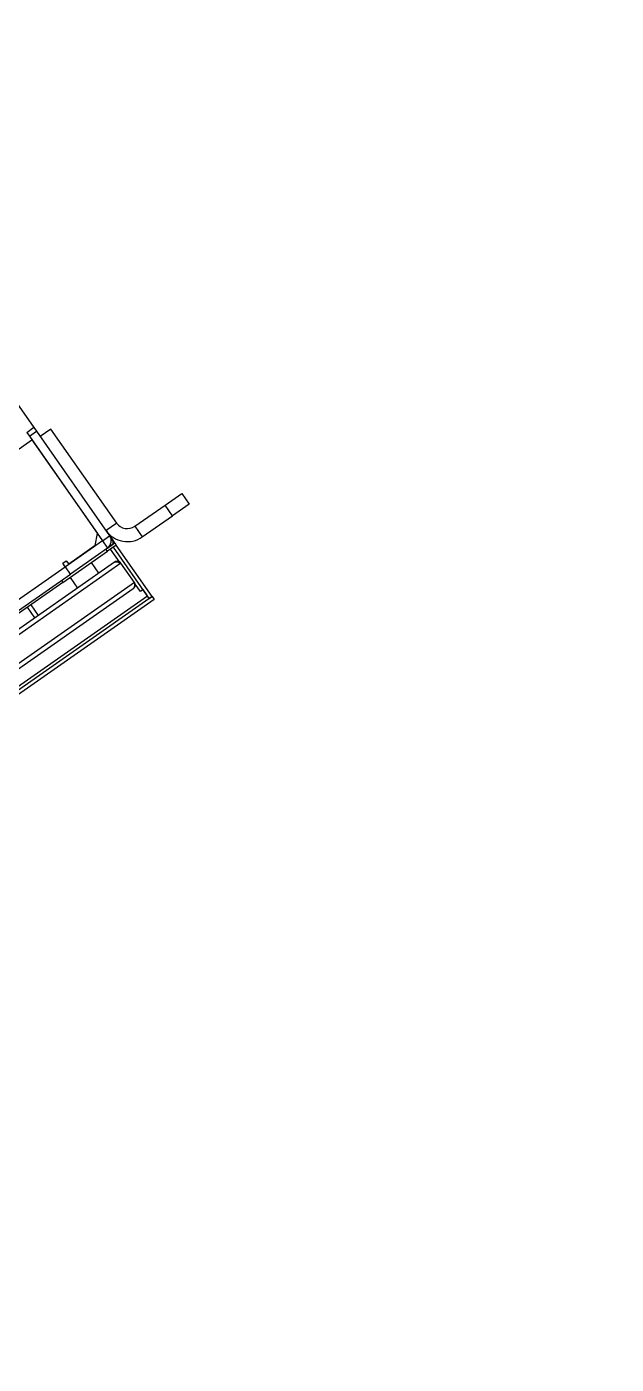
# Model space of a CAD drawing. Header units: millimetres. Extents: x 152904052 to 153933663, y 538271515 to 539240469.
# Drawn here: x 153460121 to 153460393, y 538574329 to 538574947 of the extents above; entities that cross this region are included whole.
import ezdxf

# ---------------------------------------------------------------- set-up
doc = ezdxf.new("R2010")
doc.units = ezdxf.units.MM
doc.layers.add('POWR', color=5, linetype='Continuous')

msp = doc.modelspace()

# ---------------------------------------------------------------- linework, layer by layer
at = {"layer": 'POWR', "color": 7}
for p, q in [((153459653.94, 538575433.54), (153460124.28, 538574761.84)), ((153460124.28, 538574761.84), (153460120.92, 538574759.48)), ((153460121, 538574759.54), (153460122.15, 538574757.9)), ((153460122.15, 538574757.9), (153460125.42, 538574760.2)), ((153460122.15, 538574757.9), (153460155.93, 538574709.65)), ((153460124.28, 538574761.84), (153460125.42, 538574760.2)), ((153460125.42, 538574760.2), (153460159.21, 538574711.95)), ((153460132.06, 538574761.18), (153460127.14, 538574757.74)), ((153460162.46, 538574717.77), (153460132.06, 538574761.18)), ((153458327.77, 538573498.9), (153460123.35, 538574756.18)), ((153460123.35, 538574756.18), (153460153.58, 538574713.01)), ((153460184.81, 538574726.09), (153460192.48, 538574731.46)), ((153460195.92, 538574726.54), (153460188.25, 538574721.18)), ((153460192.48, 538574731.46), (153460195.92, 538574726.54)), ((153460170.82, 538574716.29), (153460184.81, 538574726.09)), ((153460174.26, 538574711.38), (153460188.25, 538574721.18)), ((153460188.25, 538574721.18), (153460184.81, 538574726.09)), ((153460162.46, 538574717.77), (153460157.54, 538574714.32)), ((153460170.82, 538574716.29), (153460174.26, 538574711.38)), ((153460155.91, 538574709.52), (153460138.79, 538574697.53)), ((153460152.6, 538574707.44), (153460153.58, 538574713.01)), ((153460155.91, 538574709.52), (153460158.2, 538574706.24)), ((153460155.93, 538574709.65), (153460159.21, 538574711.95)), ((153460162.25, 538574707.61), (153460158.15, 538574704.74)), ((153460158.2, 538574706.24), (153460161.56, 538574708.59)), ((153460159.21, 538574711.95), (153460160.47, 538574710.15)), ((153460159.54, 538574707.81), (153460159.84, 538574707.39)), ((153460159.94, 538574709.78), (153460160.47, 538574710.15)), ((153460161.56, 538574708.59), (153460160.47, 538574710.15)), ((153460161.56, 538574708.59), (153460162.25, 538574707.61)), ((153460178.82, 538574683.93), (153460162.25, 538574707.61)), ((153460137.67, 538574690.4), (153460158.15, 538574704.74)), ((153460152.6, 538574707.44), (153460140.31, 538574698.84)), ((153460158.2, 538574706.24), (153460141.08, 538574694.25)), ((153460158.15, 538574704.74), (153460157.46, 538574705.72)), ((153460164.1, 538574699.38), (153460159.63, 538574705.77)), ((153460177.51, 538574683.02), (153460160.94, 538574706.69)), ((153458377.55, 538573464.42), (153460138.73, 538574697.61)), ((153460164.44, 538574699.25), (153459268.28, 538574071.76)), ((153460161.45, 538574699.73), (153459268.86, 538574074.72)), ((153460137.58, 538574699.25), (153460139.22, 538574700.4)), ((153460138.73, 538574697.61), (153460137.58, 538574699.25)), ((153460138.73, 538574697.61), (153460138.79, 538574697.53)), ((153460141.08, 538574694.25), (153460138.79, 538574697.53)), ((153460139.22, 538574700.4), (153460140.31, 538574698.84)), ((153460154.22, 538574694.66), (153460150.78, 538574699.58)), ((153460161.51, 538574699.77), (153460161.45, 538574699.73)), ((153460170.63, 538574690.4), (153460164.44, 538574699.25)), ((153458379.9, 538573461.06), (153460141.08, 538574694.25)), ((153460170.63, 538574690.4), (153459274.48, 538574062.91)), ((153460137.67, 538574690.4), (153459287.8, 538574095.31)), ((153460136.98, 538574691.38), (153460137.67, 538574690.4)), ((153460140.95, 538574692.69), (153460144.39, 538574687.78)), ((153460173.39, 538574686.11), (153460170.98, 538574689.56)), ((153460170.11, 538574687.48), (153459277.4, 538574062.4)), ((153460178.88, 538574683.85), (153460019.31, 538574572.12)), ((153460022.84, 538574576.54), (153460176.65, 538574684.24)), ((153460174.7, 538574687.03), (153460173.39, 538574686.11)), ((153460176.65, 538574684.24), (153460174.7, 538574687.03)), ((153460177.51, 538574683.02), (153460178.82, 538574683.93)), ((153460177.51, 538574683.02), (153460177.57, 538574682.93)), ((153460178.88, 538574683.85), (153460179.8, 538574682.54)), ((153460179.8, 538574682.54), (153459278.73, 538574051.61)), ((153460124.73, 538574674.01), (153460121.29, 538574678.93)), ((153460126.37, 538574675.16), (153460122.93, 538574680.08))]:
    msp.add_line(p, q, dxfattribs=at)
for centre, radius, start, end in [((153460167.37, 538574721.21), 12, 214.99999, 304.99999), ((153460167.37, 538574721.21), 6, 214.99999, 304.99999), ((153460155.85, 538574709.6), 0.1, 304.99999, 34.99999), ((153460155.85, 538574709.6), 4.1, 304.99999, 34.99999), ((153460158.75, 538574708.94), 2.1, 330.20877, 34.99999), ((153460168.91, 538574689.2), 2.1, 304.99999, 34.99999)]:
    msp.add_arc(centre, radius, start, end, dxfattribs=at)
for points in [[(153460161.45, 538574699.73), (153460161.62, 538574699.8), (153460161.95, 538574699.96), (153460162.67, 538574699.87), (153460163.52, 538574699.62), (153460164.13, 538574699.37), (153460164.44, 538574699.25)], [(153460164.44, 538574699.25), (153460164.25, 538574699.46), (153460163.88, 538574699.87), (153460163.09, 538574700.16), (153460162.24, 538574700.16), (153460161.75, 538574699.9), (153460161.51, 538574699.77)]]:
    msp.add_open_spline(points, degree=3, dxfattribs=at)
msp.add_open_spline([(153460170.63, 538574690.4), (153460170.64, 538574690.1), (153460170.67, 538574689.47), (153460170.65, 538574688.6), (153460170.5, 538574687.87), (153460170.24, 538574687.61), (153460170.11, 538574687.48)], degree=3, knots=[0, 0, 0, 0, 0.230728, 0.485563, 0.740459, 1, 1, 1, 1], dxfattribs=at)

doc.saveas('drawing.dxf')
